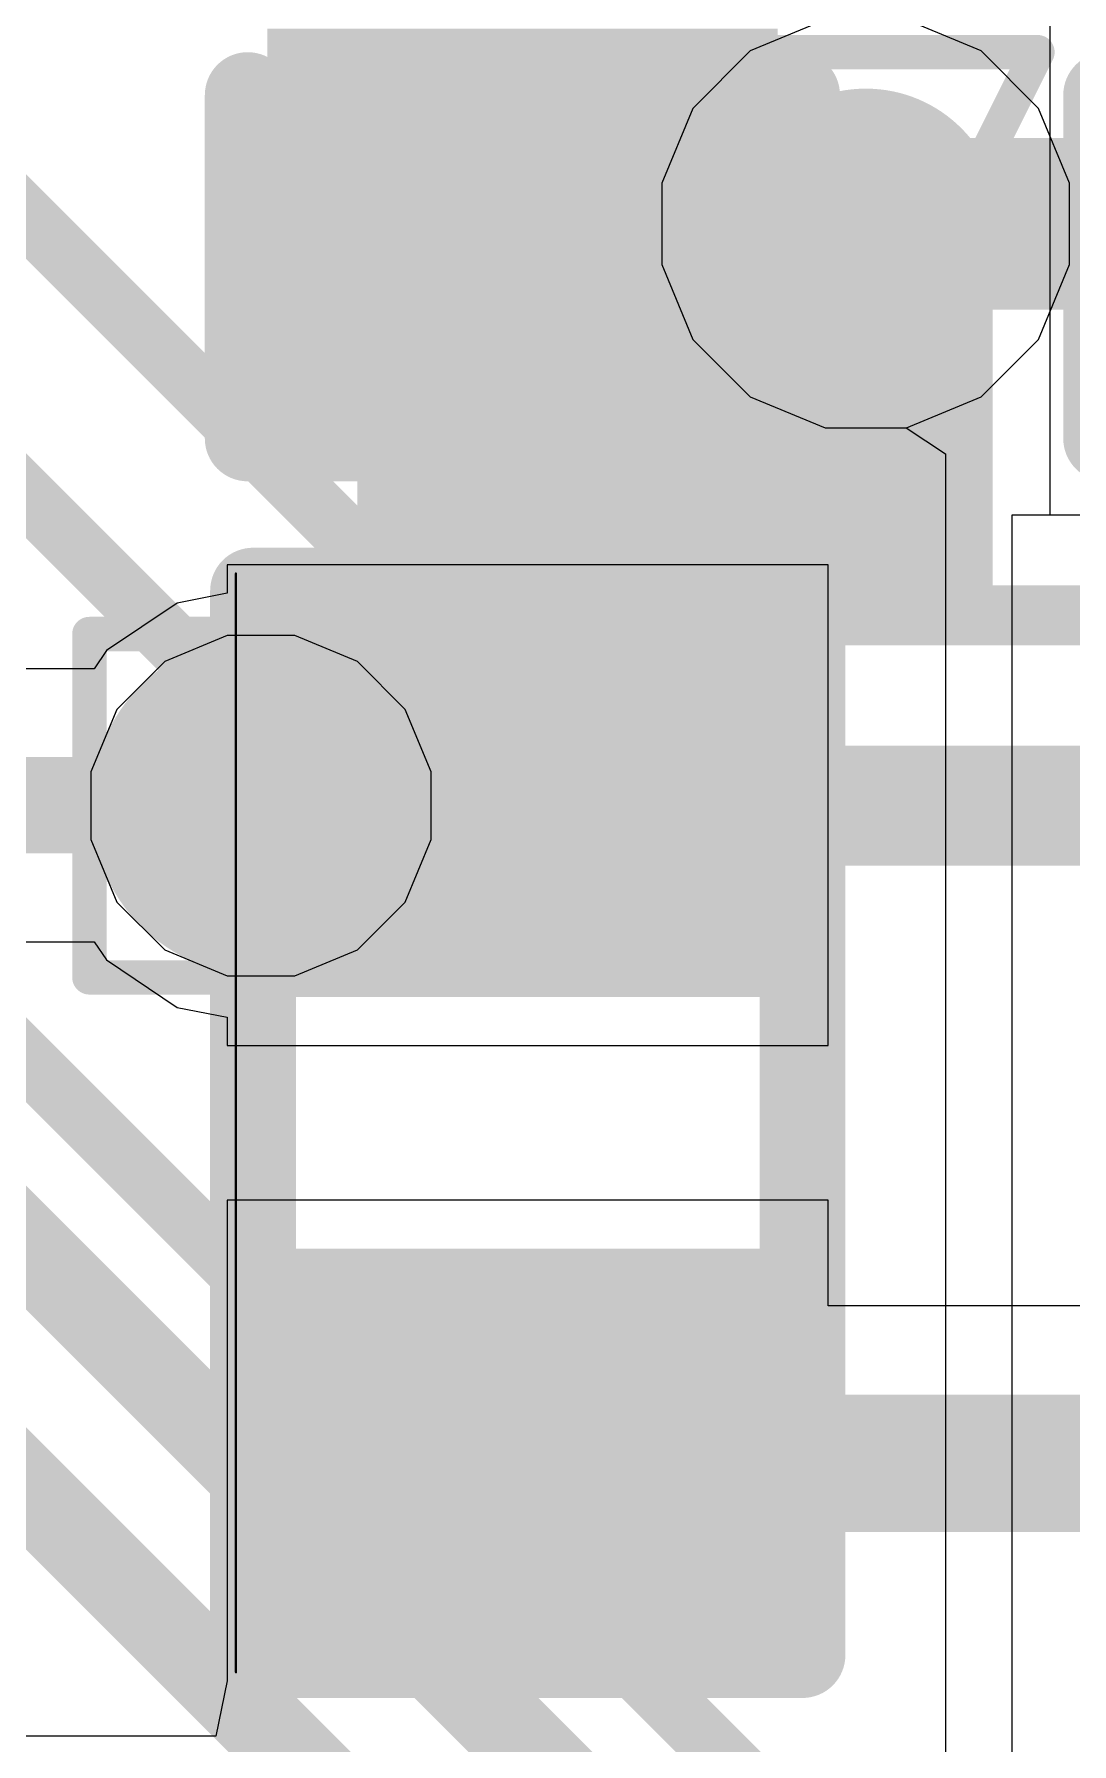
# Model space of a CAD drawing. Header units: inches. Extents: x -6 to 284, y -12 to 154.
# Drawn here: x 36.557 to 38.092, y -8.561 to -6.032 of the extents above; entities that cross this region are included whole.
import ezdxf

# ---------------------------------------------------------------- set-up
doc = ezdxf.new("R2010")
doc.units = ezdxf.units.IN
for name, color, linetype in [('Bottom Layer', 5, 'Continuous'), ('Bottom Overlay', 54, 'Continuous'), ('Bottom Paste', 16, 'Continuous'), ('Bottom Solder', 6, 'Continuous'), ('Drill Drawing', 1, 'Continuous'), ('GND-1', 16, 'Continuous'), ('GND-2', 90, 'Continuous'), ('GND-3', 216, 'Continuous'), ('GND-4', 54, 'Continuous'), ('PWR-1', 156, 'Continuous'), ('PWR-2', 130, 'Continuous'), ('Signal L1', 76, 'Continuous'), ('Signal L2', 6, 'Continuous'), ('Top Layer', 1, 'Continuous'), ('Top Overlay', 2, 'Continuous'), ('Top Paste', 8, 'Continuous'), ('Top Solder', 216, 'Continuous'), ('Via Holes', 16, 'Continuous')]:
    doc.layers.add(name, color=color, linetype=linetype)

# ---------------------------------------------------------------- blocks, each defined once
blk = doc.blocks.new('R___0402_214')
at = {"layer": 'Top Layer'}
for points in [[(-0.6985, -0.3175), (-0.6985, 0.3175), (-0.2413, 0.3175), (-0.2413, -0.3175)], [(0.2413, -0.3175), (0.2413, 0.3175), (0.6985, 0.3175), (0.6985, -0.3175)]]:
    blk.add_hatch(color=1, dxfattribs=at).paths.add_polyline_path(points)
at = {"layer": 'Top Paste'}
for points in [[(-0.6985, -0.3175), (-0.6985, 0.3175), (-0.2413, 0.3175), (-0.2413, -0.3175)], [(0.2413, -0.3175), (0.2413, 0.3175), (0.6985, 0.3175), (0.6985, -0.3175)]]:
    blk.add_hatch(color=8, dxfattribs=at).paths.add_polyline_path(points)
at = {"layer": 'Top Solder'}
for points in [[(-0.7535, -0.3725), (-0.7535, 0.3725), (-0.1863, 0.3725), (-0.1863, -0.3725)], [(0.1863, -0.3725), (0.1863, 0.3725), (0.7535, 0.3725), (0.7535, -0.3725)]]:
    blk.add_hatch(color=216, dxfattribs=at).paths.add_polyline_path(points)
at = {"layer": 'Top Overlay'}
for points in [[(-0.7874, -0.4064, 0.127, 0.127, 0), (-0.7874, 0.4064, 0.127, 0.127, 0)], [(0.7874, 0.4064, 0.127, 0.127, 0), (-0.7874, 0.4064, 0.127, 0.127, 0)], [(0.7874, -0.4064, 0.127, 0.127, 0), (0.7874, 0.4064, 0.127, 0.127, 0)], [(0.7874, -0.4064, 0.127, 0.127, 0), (-0.7874, -0.4064, 0.127, 0.127, 0)], [(0.8128, -0.4318, 0.00323, 0.00323, 0), (-0.8128, -0.4318, 0.00323, 0.00323, 0)]]:
    blk.add_lwpolyline(points, format="xyseb", dxfattribs=at)
for points in [[(-0.8191, 0.4064, 0.0635, 0.0635, 1), (-0.7556, 0.4064, 0.0635, 0.0635, 1)], [(-0.8191, 0.4064, 0.0635, 0.0635, 1), (-0.7556, 0.4064, 0.0635, 0.0635, 1)], [(0.7556, 0.4064, 0.0635, 0.0635, 1), (0.8191, 0.4064, 0.0635, 0.0635, 1)], [(0.7556, 0.4064, 0.0635, 0.0635, 1), (0.8191, 0.4064, 0.0635, 0.0635, 1)], [(-0.8191, -0.4064, 0.0635, 0.0635, 1), (-0.7556, -0.4064, 0.0635, 0.0635, 1)], [(-0.8191, -0.4064, 0.0635, 0.0635, 1), (-0.7556, -0.4064, 0.0635, 0.0635, 1)], [(0.7556, -0.4064, 0.0635, 0.0635, 1), (0.8191, -0.4064, 0.0635, 0.0635, 1)], [(0.7556, -0.4064, 0.0635, 0.0635, 1), (0.8191, -0.4064, 0.0635, 0.0635, 1)], [(-0.8136, -0.4318, 0.00161, 0.00161, 1), (-0.812, -0.4318, 0.00161, 0.00161, 1)], [(0.812, -0.4318, 0.00161, 0.00161, 1), (0.8136, -0.4318, 0.00161, 0.00161, 1)]]:
    blk.add_lwpolyline(points, format="xyseb", close=True, dxfattribs=at)
blk = doc.blocks.new('C___0402_459')
at = {"layer": 'Top Layer'}
for points in [[(-0.6985, -0.3175), (-0.6985, 0.3175), (-0.2413, 0.3175), (-0.2413, -0.3175)], [(0.2413, -0.3175), (0.2413, 0.3175), (0.6985, 0.3175), (0.6985, -0.3175)]]:
    blk.add_hatch(color=1, dxfattribs=at).paths.add_polyline_path(points)
at = {"layer": 'Top Paste'}
for points in [[(-0.6985, -0.3175), (-0.6985, 0.3175), (-0.2413, 0.3175), (-0.2413, -0.3175)], [(0.2413, -0.3175), (0.2413, 0.3175), (0.6985, 0.3175), (0.6985, -0.3175)]]:
    blk.add_hatch(color=8, dxfattribs=at).paths.add_polyline_path(points)
at = {"layer": 'Top Solder'}
for points in [[(-0.7585, -0.3775), (-0.7585, 0.3775), (-0.1813, 0.3775), (-0.1813, -0.3775)], [(0.1813, -0.3775), (0.1813, 0.3775), (0.7585, 0.3775), (0.7585, -0.3775)]]:
    blk.add_hatch(color=216, dxfattribs=at).paths.add_polyline_path(points)
at = {"layer": 'Top Overlay'}
for points in [[(-0.7874, -0.4064, 0.127, 0.127, 0), (-0.7874, 0.4064, 0.127, 0.127, 0)], [(-0.2794, 0.4064, 0.127, 0.127, 0), (-0.7874, 0.4064, 0.127, 0.127, 0)], [(0.7874, 0.4064, 0.127, 0.127, 0), (0.2794, 0.4064, 0.127, 0.127, 0)], [(0.7874, -0.4064, 0.127, 0.127, 0), (0.7874, 0.4064, 0.127, 0.127, 0)], [(-0.2794, -0.4064, 0.127, 0.127, 0), (-0.7874, -0.4064, 0.127, 0.127, 0)], [(0.7874, -0.4064, 0.127, 0.127, 0), (0.2794, -0.4064, 0.127, 0.127, 0)]]:
    blk.add_lwpolyline(points, format="xyseb", dxfattribs=at)
for points in [[(-0.8191, 0.4064, 0.0635, 0.0635, 1), (-0.7556, 0.4064, 0.0635, 0.0635, 1)], [(-0.8191, 0.4064, 0.0635, 0.0635, 1), (-0.7556, 0.4064, 0.0635, 0.0635, 1)], [(-0.3111, 0.4064, 0.0635, 0.0635, 1), (-0.2477, 0.4064, 0.0635, 0.0635, 1)], [(0.2477, 0.4064, 0.0635, 0.0635, 1), (0.3111, 0.4064, 0.0635, 0.0635, 1)], [(0.7556, 0.4064, 0.0635, 0.0635, 1), (0.8191, 0.4064, 0.0635, 0.0635, 1)], [(0.7556, 0.4064, 0.0635, 0.0635, 1), (0.8191, 0.4064, 0.0635, 0.0635, 1)], [(-0.8191, -0.4064, 0.0635, 0.0635, 1), (-0.7556, -0.4064, 0.0635, 0.0635, 1)], [(-0.8191, -0.4064, 0.0635, 0.0635, 1), (-0.7556, -0.4064, 0.0635, 0.0635, 1)], [(-0.3111, -0.4064, 0.0635, 0.0635, 1), (-0.2477, -0.4064, 0.0635, 0.0635, 1)], [(0.2477, -0.4064, 0.0635, 0.0635, 1), (0.3111, -0.4064, 0.0635, 0.0635, 1)], [(0.7556, -0.4064, 0.0635, 0.0635, 1), (0.8191, -0.4064, 0.0635, 0.0635, 1)], [(0.7556, -0.4064, 0.0635, 0.0635, 1), (0.8191, -0.4064, 0.0635, 0.0635, 1)]]:
    blk.add_lwpolyline(points, format="xyseb", close=True, dxfattribs=at)
blk = doc.blocks.new('C___0402_476')
at = {"layer": 'Top Layer'}
for points in [[(-0.6985, -0.3175), (-0.6985, 0.3175), (-0.2413, 0.3175), (-0.2413, -0.3175)], [(0.2413, -0.3175), (0.2413, 0.3175), (0.6985, 0.3175), (0.6985, -0.3175)]]:
    blk.add_hatch(color=1, dxfattribs=at).paths.add_polyline_path(points)
at = {"layer": 'Top Paste'}
for points in [[(-0.6985, -0.3175), (-0.6985, 0.3175), (-0.2413, 0.3175), (-0.2413, -0.3175)], [(0.2413, -0.3175), (0.2413, 0.3175), (0.6985, 0.3175), (0.6985, -0.3175)]]:
    blk.add_hatch(color=8, dxfattribs=at).paths.add_polyline_path(points)
at = {"layer": 'Top Solder'}
for points in [[(-0.7585, -0.3775), (-0.7585, 0.3775), (-0.1813, 0.3775), (-0.1813, -0.3775)], [(0.1813, -0.3775), (0.1813, 0.3775), (0.7585, 0.3775), (0.7585, -0.3775)]]:
    blk.add_hatch(color=216, dxfattribs=at).paths.add_polyline_path(points)
at = {"layer": 'Top Overlay'}
for points in [[(-0.7874, 0.4064, 0.127, 0.127, 0), (-0.2794, 0.4064, 0.127, 0.127, 0)], [(-0.7874, 0.4064, 0.127, 0.127, 0), (-0.7874, -0.4064, 0.127, 0.127, 0)], [(0.2794, 0.4064, 0.127, 0.127, 0), (0.7874, 0.4064, 0.127, 0.127, 0)], [(0.7874, 0.4064, 0.127, 0.127, 0), (0.7874, -0.4064, 0.127, 0.127, 0)], [(-0.7874, -0.4064, 0.127, 0.127, 0), (-0.2794, -0.4064, 0.127, 0.127, 0)], [(0.7874, -0.4064, 0.127, 0.127, 0), (0.2794, -0.4064, 0.127, 0.127, 0)]]:
    blk.add_lwpolyline(points, format="xyseb", dxfattribs=at)
for points in [[(-0.8191, 0.4064, 0.0635, 0.0635, 1), (-0.7556, 0.4064, 0.0635, 0.0635, 1)], [(-0.8191, 0.4064, 0.0635, 0.0635, 1), (-0.7556, 0.4064, 0.0635, 0.0635, 1)], [(-0.3111, 0.4064, 0.0635, 0.0635, 1), (-0.2477, 0.4064, 0.0635, 0.0635, 1)], [(0.2477, 0.4064, 0.0635, 0.0635, 1), (0.3112, 0.4064, 0.0635, 0.0635, 1)], [(0.7556, 0.4064, 0.0635, 0.0635, 1), (0.8191, 0.4064, 0.0635, 0.0635, 1)], [(0.7556, 0.4064, 0.0635, 0.0635, 1), (0.8191, 0.4064, 0.0635, 0.0635, 1)], [(-0.8191, -0.4064, 0.0635, 0.0635, 1), (-0.7556, -0.4064, 0.0635, 0.0635, 1)], [(-0.8191, -0.4064, 0.0635, 0.0635, 1), (-0.7556, -0.4064, 0.0635, 0.0635, 1)], [(-0.3111, -0.4064, 0.0635, 0.0635, 1), (-0.2477, -0.4064, 0.0635, 0.0635, 1)], [(0.2477, -0.4064, 0.0635, 0.0635, 1), (0.3112, -0.4064, 0.0635, 0.0635, 1)], [(0.7556, -0.4064, 0.0635, 0.0635, 1), (0.8191, -0.4064, 0.0635, 0.0635, 1)], [(0.7556, -0.4064, 0.0635, 0.0635, 1), (0.8191, -0.4064, 0.0635, 0.0635, 1)]]:
    blk.add_lwpolyline(points, format="xyseb", close=True, dxfattribs=at)
blk = doc.blocks.new('C___0402_B_478')
at = {"layer": 'Bottom Layer'}
for points in [[(-0.2413, 0.3175), (-0.2413, -0.3175), (-0.6985, -0.3175), (-0.6985, 0.3175)], [(0.6985, 0.3175), (0.6985, -0.3175), (0.2413, -0.3175), (0.2413, 0.3175)]]:
    blk.add_hatch(color=5, dxfattribs=at).paths.add_polyline_path(points)
at = {"layer": 'Bottom Paste'}
for points in [[(-0.2413, 0.3175), (-0.2413, -0.3175), (-0.6985, -0.3175), (-0.6985, 0.3175)], [(0.6985, 0.3175), (0.6985, -0.3175), (0.2413, -0.3175), (0.2413, 0.3175)]]:
    blk.add_hatch(color=16, dxfattribs=at).paths.add_polyline_path(points)
at = {"layer": 'Bottom Solder'}
for points in [[(-0.1813, 0.3775), (-0.1813, -0.3775), (-0.7585, -0.3775), (-0.7585, 0.3775)], [(0.7585, 0.3775), (0.7585, -0.3775), (0.1813, -0.3775), (0.1813, 0.3775)]]:
    blk.add_hatch(color=6, dxfattribs=at).paths.add_polyline_path(points)
at = {"layer": 'Bottom Overlay'}
for points in [[(-0.7874, 0.4064, 0.127, 0.127, 0), (-0.7874, -0.4064, 0.127, 0.127, 0)], [(-0.7874, 0.4064, 0.127, 0.127, 0), (-0.2794, 0.4064, 0.127, 0.127, 0)], [(0.2794, 0.4064, 0.127, 0.127, 0), (0.7874, 0.4064, 0.127, 0.127, 0)], [(0.7874, 0.4064, 0.127, 0.127, 0), (0.7874, -0.4064, 0.127, 0.127, 0)], [(-0.7874, -0.4064, 0.127, 0.127, 0), (-0.2794, -0.4064, 0.127, 0.127, 0)], [(0.2794, -0.4064, 0.127, 0.127, 0), (0.7874, -0.4064, 0.127, 0.127, 0)]]:
    blk.add_lwpolyline(points, format="xyseb", dxfattribs=at)
for points in [[(-0.8191, 0.4064, 0.0635, 0.0635, 1), (-0.7556, 0.4064, 0.0635, 0.0635, 1)], [(-0.8191, 0.4064, 0.0635, 0.0635, 1), (-0.7556, 0.4064, 0.0635, 0.0635, 1)], [(-0.3111, 0.4064, 0.0635, 0.0635, 1), (-0.2477, 0.4064, 0.0635, 0.0635, 1)], [(0.2477, 0.4064, 0.0635, 0.0635, 1), (0.3111, 0.4064, 0.0635, 0.0635, 1)], [(0.7556, 0.4064, 0.0635, 0.0635, 1), (0.8191, 0.4064, 0.0635, 0.0635, 1)], [(0.7556, 0.4064, 0.0635, 0.0635, 1), (0.8191, 0.4064, 0.0635, 0.0635, 1)], [(-0.8191, -0.4064, 0.0635, 0.0635, 1), (-0.7556, -0.4064, 0.0635, 0.0635, 1)], [(-0.8191, -0.4064, 0.0635, 0.0635, 1), (-0.7556, -0.4064, 0.0635, 0.0635, 1)], [(-0.3111, -0.4064, 0.0635, 0.0635, 1), (-0.2477, -0.4064, 0.0635, 0.0635, 1)], [(0.2477, -0.4064, 0.0635, 0.0635, 1), (0.3111, -0.4064, 0.0635, 0.0635, 1)], [(0.7556, -0.4064, 0.0635, 0.0635, 1), (0.8191, -0.4064, 0.0635, 0.0635, 1)], [(0.7556, -0.4064, 0.0635, 0.0635, 1), (0.8191, -0.4064, 0.0635, 0.0635, 1)]]:
    blk.add_lwpolyline(points, format="xyseb", close=True, dxfattribs=at)

msp = doc.modelspace()

# ---------------------------------------------------------------- hatches: boundary and pattern name
at = {"layer": 'Bottom Layer'}
h = msp.add_hatch(color=5, dxfattribs=at)
edge = h.paths.add_edge_path()
edge.add_arc((37.7872, -6.3121), 0.2, 0, 360)
at = {"layer": 'GND-1'}
h = msp.add_hatch(color=16, dxfattribs=at)
edge = h.paths.add_edge_path()
edge.add_arc((37.7872, -6.3121), 0.2, 0, 360)
h = msp.add_hatch(color=16, dxfattribs=at)
edge = h.paths.add_edge_path()
edge.add_arc((36.8925, -7.1729), 0.15, 0, 360)
at = {"layer": 'GND-2'}
h = msp.add_hatch(color=90, dxfattribs=at)
edge = h.paths.add_edge_path()
edge.add_arc((37.7872, -6.3121), 0.2, 0, 360)
at = {"layer": 'GND-3'}
h = msp.add_hatch(color=216, dxfattribs=at)
edge = h.paths.add_edge_path()
edge.add_arc((37.7872, -6.3121), 0.2, 0, 360)
at = {"layer": 'GND-4'}
h = msp.add_hatch(color=54, dxfattribs=at)
edge = h.paths.add_edge_path()
edge.add_arc((37.7872, -6.3121), 0.2, 0, 360)
at = {"layer": 'PWR-1'}
h = msp.add_hatch(color=156, dxfattribs=at)
edge = h.paths.add_edge_path()
edge.add_arc((37.7872, -6.3121), 0.2, 0, 360)
at = {"layer": 'PWR-2'}
h = msp.add_hatch(color=130, dxfattribs=at)
edge = h.paths.add_edge_path()
edge.add_arc((37.7872, -6.3121), 0.2, 0, 360)
at = {"layer": 'Signal L1'}
h = msp.add_hatch(color=76, dxfattribs=at)
edge = h.paths.add_edge_path()
edge.add_arc((37.7872, -6.3121), 0.2, 0, 360)
h = msp.add_hatch(color=76, dxfattribs=at)
edge = h.paths.add_edge_path()
edge.add_arc((36.8925, -7.1729), 0.15, 0, 360)
at = {"layer": 'Signal L2'}
h = msp.add_hatch(color=6, dxfattribs=at)
edge = h.paths.add_edge_path()
edge.add_arc((37.7872, -6.3121), 0.2, 0, 360)
at = {"layer": 'Top Layer'}
h = msp.add_hatch(color=1, dxfattribs=at)
edge = h.paths.add_edge_path()
edge.add_arc((37.7872, -6.3121), 0.2, 0, 360)
h = msp.add_hatch(color=1, dxfattribs=at)
edge = h.paths.add_edge_path()
edge.add_arc((36.8925, -7.1729), 0.15, 0, 360)
at = {"layer": 'Top Solder'}
h = msp.add_hatch(color=216, dxfattribs=at)
edge = h.paths.add_edge_path()
edge.add_arc((36.8925, -7.1729), 0.2516, 0, 360)
at = {"layer": 'Via Holes'}
h = msp.add_hatch(color=7, dxfattribs=at)
edge = h.paths.add_edge_path()
edge.add_arc((37.7872, -6.3121), 0.1, 0, 360)
h = msp.add_hatch(color=7, dxfattribs=at)
edge = h.paths.add_edge_path()
edge.add_arc((36.8925, -7.1729), 0.075, 0, 360)

# ---------------------------------------------------------------- linework, layer by layer
at = {"layer": 'Bottom Layer'}
for p, q in [((38.0594, -5.6223), (38.0594, -6.7429)), ((38.0034, -6.7429), (38.0034, -9.5585)), ((40.6066, -6.7429), (38.0034, -6.7429)), ((38.0594, -6.7429), (38.0034, -6.7429)), ((38.0034, -6.7429), (38.0034, -9.5585))]:
    msp.add_line(p, q, dxfattribs=at)
at = {"layer": 'Drill Drawing'}
for points in [[(37.5332, -6.0581, 0.0508, 0.0508, 0), (38.0412, -6.0581, 0.0508, 0.0508, 0)], [(37.5332, -6.0581, 0.0508, 0.0508, 0), (37.7872, -6.5661, 0.0508, 0.0508, 0)], [(37.7872, -6.5661, 0.0508, 0.0508, 0), (38.0412, -6.0581, 0.0508, 0.0508, 0)], [(36.6385, -6.9189, 0.0508, 0.0508, 0), (37.1465, -6.9189, 0.0508, 0.0508, 0)], [(36.6385, -7.4269, 0.0508, 0.0508, 0), (36.6385, -6.9189, 0.0508, 0.0508, 0)], [(37.1465, -7.4269, 0.0508, 0.0508, 0), (37.1465, -6.9189, 0.0508, 0.0508, 0)], [(36.6385, -7.4269, 0.0508, 0.0508, 0), (37.1465, -7.4269, 0.0508, 0.0508, 0)]]:
    msp.add_lwpolyline(points, format="xyseb", dxfattribs=at)
for points in [[(37.5205, -6.0581, 0.0254, 0.0254, 1), (37.5459, -6.0581, 0.0254, 0.0254, 1)], [(37.5205, -6.0581, 0.0254, 0.0254, 1), (37.5459, -6.0581, 0.0254, 0.0254, 1)], [(38.0285, -6.0581, 0.0254, 0.0254, 1), (38.0539, -6.0581, 0.0254, 0.0254, 1)], [(38.0285, -6.0581, 0.0254, 0.0254, 1), (38.0539, -6.0581, 0.0254, 0.0254, 1)], [(37.7745, -6.5661, 0.0254, 0.0254, 1), (37.7999, -6.5661, 0.0254, 0.0254, 1)], [(37.7745, -6.5661, 0.0254, 0.0254, 1), (37.7999, -6.5661, 0.0254, 0.0254, 1)], [(36.6258, -6.9189, 0.0254, 0.0254, 1), (36.6512, -6.9189, 0.0254, 0.0254, 1)], [(36.6258, -6.9189, 0.0254, 0.0254, 1), (36.6512, -6.9189, 0.0254, 0.0254, 1)], [(37.1338, -6.9189, 0.0254, 0.0254, 1), (37.1592, -6.9189, 0.0254, 0.0254, 1)], [(37.1338, -6.9189, 0.0254, 0.0254, 1), (37.1592, -6.9189, 0.0254, 0.0254, 1)], [(36.6258, -7.4269, 0.0254, 0.0254, 1), (36.6512, -7.4269, 0.0254, 0.0254, 1)], [(36.6258, -7.4269, 0.0254, 0.0254, 1), (36.6512, -7.4269, 0.0254, 0.0254, 1)], [(37.1338, -7.4269, 0.0254, 0.0254, 1), (37.1592, -7.4269, 0.0254, 0.0254, 1)], [(37.1338, -7.4269, 0.0254, 0.0254, 1), (37.1592, -7.4269, 0.0254, 0.0254, 1)]]:
    msp.add_lwpolyline(points, format="xyseb", close=True, dxfattribs=at)
at = {"layer": 'GND-1'}
for p, q in [((36.8424, -6.9213), (36.7499, -6.9596)), ((36.9425, -6.9213), (36.8424, -6.9213)), ((37.035, -6.9596), (36.9425, -6.9213)), ((36.7499, -6.9596), (36.6792, -7.0304)), ((37.1058, -7.0304), (37.035, -6.9596)), ((36.6792, -7.0304), (36.6409, -7.1229)), ((37.1441, -7.1229), (37.1058, -7.0304)), ((36.6409, -7.1229), (36.6409, -7.223)), ((37.1441, -7.223), (37.1441, -7.1229)), ((36.6409, -7.223), (36.6792, -7.3154)), ((37.1058, -7.3154), (37.1441, -7.223)), ((36.6792, -7.3154), (36.7499, -7.3862)), ((37.035, -7.3862), (37.1058, -7.3154)), ((36.7499, -7.3862), (36.8424, -7.4245)), ((36.9425, -7.4245), (37.035, -7.3862)), ((36.8424, -7.4245), (36.9425, -7.4245))]:
    msp.add_line(p, q, dxfattribs=at)
at = {"layer": 'PWR-1'}
for p, q in [((37.7272, -6.0105), (37.6163, -6.0564)), ((37.6163, -6.0564), (37.5315, -6.1413)), ((37.5315, -6.1413), (37.4856, -6.2521)), ((37.4856, -6.2521), (37.4856, -6.3721)), ((37.4856, -6.3721), (37.5315, -6.483)), ((37.5315, -6.483), (37.6163, -6.5678)), ((37.6163, -6.5678), (37.7272, -6.6137)), ((37.7272, -6.6137), (37.8471, -6.6137)), ((37.8471, -6.6137), (37.9052, -6.6525)), ((37.9052, -6.6525), (37.9052, -8.9352))]:
    msp.add_line(p, q, dxfattribs=at)
at = {"layer": 'PWR-2'}
for p, q in [((37.7272, -6.0105), (37.6163, -6.0564)), ((37.958, -6.0564), (37.8472, -6.0105)), ((37.6163, -6.0564), (37.5315, -6.1413)), ((38.0428, -6.1413), (37.958, -6.0564)), ((37.5315, -6.1413), (37.4856, -6.2521)), ((38.0888, -6.2521), (38.0428, -6.1413)), ((37.4856, -6.2521), (37.4856, -6.3721)), ((38.0888, -6.3721), (38.0888, -6.2521)), ((37.4856, -6.3721), (37.5315, -6.483)), ((38.0428, -6.483), (38.0888, -6.3721)), ((37.5315, -6.483), (37.6163, -6.5678)), ((37.958, -6.5678), (38.0428, -6.483)), ((37.6163, -6.5678), (37.7272, -6.6137)), ((37.8472, -6.6137), (37.958, -6.5678)), ((37.7272, -6.6137), (37.8472, -6.6137))]:
    msp.add_line(p, q, dxfattribs=at)
at = {"layer": 'Signal L1'}
for points in [[(35.7776, -6.7813, 0.0889, 0.0889, 0), (39.233, -10.2367, 0.0889, 0.0889, 0)], [(35.6837, -6.9942, 0.0889, 0.0889, 0), (39.1182, -10.4287, 0.0889, 0.0889, 0)], [(36.8925, -7.1729, 0.1778, 0.1778, 0), (38.583, -7.1729, 0.1778, 0.1778, 0)], [(35.5953, -7.2057, 0.0889, 0.0889, 0), (39.0177, -10.6281, 0.0889, 0.0889, 0)]]:
    msp.add_lwpolyline(points, format="xyseb", dxfattribs=at)
msp.add_lwpolyline([(36.848, -7.1729, 0.0889, 0.0889, 1), (36.9369, -7.1729, 0.0889, 0.0889, 1)], format="xyseb", close=True, dxfattribs=at)
at = {"layer": 'Signal L2'}
for points in [[(34.9712, -4.7278, 0.0889, 0.0889, 0), (37.1347, -6.8912, 0.0889, 0.0889, 0)], [(34.8503, -5.0199, 0.0889, 0.0889, 0), (37.0137, -7.1833, 0.0889, 0.0889, 0)], [(35.1231, -6.3758, 0.0889, 0.0889, 0), (37.6413, -8.894, 0.0889, 0.0889, 0)], [(35.0021, -6.6679, 0.0889, 0.0889, 0), (37.5203, -9.1861, 0.0889, 0.0889, 0)], [(37.1347, -6.8912, 0.0889, 0.0889, 0), (38.1978, -6.8912, 0.0889, 0.0889, 0)], [(37.0137, -7.1833, 0.0889, 0.0889, 0), (38.3188, -7.1833, 0.0889, 0.0889, 0)]]:
    msp.add_lwpolyline(points, format="xyseb", dxfattribs=at)
for points in [[(37.1125, -6.8912, 0.0445, 0.0445, 1), (37.1569, -6.8912, 0.0445, 0.0445, 1)], [(37.1125, -6.8912, 0.0445, 0.0445, 1), (37.1569, -6.8912, 0.0445, 0.0445, 1)], [(36.9915, -7.1833, 0.0445, 0.0445, 1), (37.0359, -7.1833, 0.0445, 0.0445, 1)], [(36.9915, -7.1833, 0.0445, 0.0445, 1), (37.0359, -7.1833, 0.0445, 0.0445, 1)]]:
    msp.add_lwpolyline(points, format="xyseb", close=True, dxfattribs=at)
at = {"layer": 'Top Layer'}
for p, q in [((37.7316, -6.8166), (36.8426, -6.8166)), ((36.8426, -6.8166), (36.8426, -6.8584)), ((37.7316, -7.5278), (37.7316, -6.8166)), ((36.7686, -6.8731), (36.6636, -6.9433)), ((36.8426, -6.8584), (36.7686, -6.8731)), ((36.6636, -6.9433), (36.6456, -6.9702)), ((36.6456, -6.9702), (36.2274, -6.9702)), ((36.2168, -7.3742), (36.6456, -7.3742)), ((36.6456, -7.3742), (36.6636, -7.4011)), ((36.6636, -7.4011), (36.7686, -7.4713)), ((36.7686, -7.4713), (36.8426, -7.486)), ((36.8426, -7.486), (36.8426, -7.5278)), ((36.8426, -7.5278), (37.7316, -7.5278)), ((37.7316, -7.7564), (36.8426, -7.7564)), ((36.8426, -7.7564), (36.8426, -8.4606)), ((37.7316, -7.9127), (37.7316, -7.7564)), ((38.2005, -7.9127), (37.7316, -7.9127)), ((36.8426, -8.4676), (36.8257, -8.5495)), ((36.8426, -8.4606), (36.8426, -8.4676)), ((36.8257, -8.5495), (36.4198, -8.5495))]:
    msp.add_line(p, q, dxfattribs=at)
for points in [[(37.2792, -6.3121, 0.254, 0.254, 0), (37.7872, -6.3121, 0.254, 0.254, 0)], [(37.7872, -6.3121, 0.254, 0.254, 0), (38.5492, -6.3121, 0.254, 0.254, 0)], [(36.8925, -7.1722, 0.381, 0.381, 0), (37.2871, -7.1722, 0.381, 0.381, 0)], [(36.2168, -7.1722, 0.1422, 0.1422, 0), (36.8917, -7.1722, 0.1422, 0.1422, 0)], [(36.8925, -7.1729, 0.0889, 0.0889, 0), (36.8925, -7.1722, 0.0889, 0.0889, 0)], [(37.2871, -8.112, 0.2032, 0.2032, 0), (37.321, -8.1458, 0.2032, 0.2032, 0)], [(37.321, -8.1458, 0.2032, 0.2032, 0), (38.4059, -8.1458, 0.2032, 0.2032, 0)]]:
    msp.add_lwpolyline(points, format="xyseb", dxfattribs=at)
for points in [[(37.2157, -6.3121, 0.127, 0.127, 1), (37.3427, -6.3121, 0.127, 0.127, 1)], [(37.7237, -6.3121, 0.127, 0.127, 1), (37.8507, -6.3121, 0.127, 0.127, 1)], [(37.7237, -6.3121, 0.127, 0.127, 1), (37.8507, -6.3121, 0.127, 0.127, 1)], [(36.7972, -7.1722, 0.1905, 0.1905, 1), (36.9877, -7.1722, 0.1905, 0.1905, 1)], [(37.1919, -7.1722, 0.1905, 0.1905, 1), (37.3824, -7.1722, 0.1905, 0.1905, 1)], [(36.8562, -7.1722, 0.0711, 0.0711, 1), (36.9273, -7.1722, 0.0711, 0.0711, 1)], [(36.8702, -7.1722, 0.0445, 0.0445, 1), (36.9147, -7.1722, 0.0445, 0.0445, 1)], [(36.8702, -7.1729, 0.0445, 0.0445, 1), (36.9147, -7.1729, 0.0445, 0.0445, 1)], [(37.2363, -8.112, 0.1016, 0.1016, 1), (37.3379, -8.112, 0.1016, 0.1016, 1)], [(37.2702, -8.1458, 0.1016, 0.1016, 1), (37.3718, -8.1458, 0.1016, 0.1016, 1)], [(37.2702, -8.1458, 0.1016, 0.1016, 1), (37.3718, -8.1458, 0.1016, 0.1016, 1)]]:
    msp.add_lwpolyline(points, format="xyseb", close=True, dxfattribs=at)

# ---------------------------------------------------------------- block references
for name, p, rotation in [('C___0402_459', (37.2792, -5.8422), 270), ('C___0402_476', (38.5492, -5.8422), 90), ('C___0402_B_478', (37.505, -6.0835), 90), ('R___0402_214', (37.2871, -7.6421), 270)]:
    msp.add_blockref(name, p, dxfattribs=dict(rotation=rotation))

doc.saveas('drawing.dxf')
